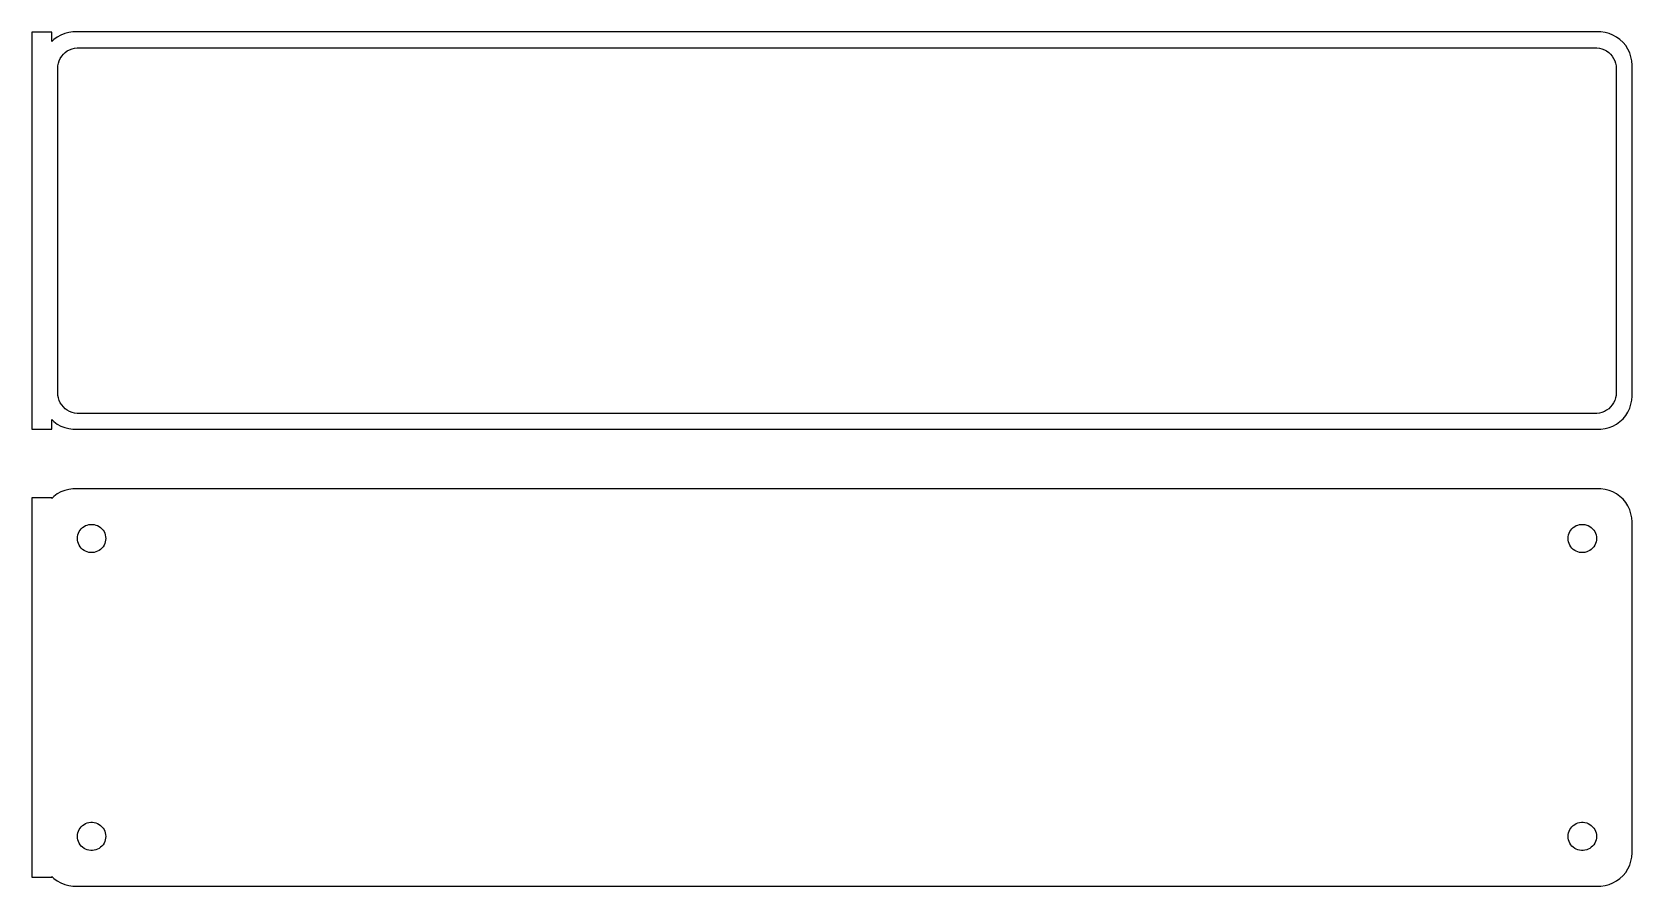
# Model space of a CAD drawing. Header units: metres. Extents: x -122 to 120, y 108 to 237.
import ezdxf

# ---------------------------------------------------------------- set-up
doc = ezdxf.new("R2010")
doc.units = ezdxf.units.M

msp = doc.modelspace()

# ---------------------------------------------------------------- linework, layer by layer
for p, q in [((-118.5, 236.979), (-121.5, 236.979)), ((-121.5, 236.979), (-121.5, 177.021)), ((-118.5, 235.559), (-118.5, 236.979)), ((-116.545, 236.755), (-117.129, 236.524)), ((-115.937, 236.911), (-116.545, 236.755)), ((-115.314, 236.99), (-115.937, 236.911)), ((115.314, 236.99), (-115.314, 236.99)), ((115.937, 236.911), (115.314, 236.99)), ((116.545, 236.755), (115.937, 236.911)), ((117.129, 236.524), (116.545, 236.755)), ((-118.187, 235.853), (-118.5, 235.559)), ((-117.679, 236.222), (-118.187, 235.853)), ((-117.129, 236.524), (-117.679, 236.222)), ((-116.168, 234.128), (-115.825, 234.317)), ((-115.825, 234.317), (-115.462, 234.461)), ((-115.462, 234.461), (-115.083, 234.558)), ((-115.083, 234.558), (-114.695, 234.607)), ((-114.695, 234.607), (114.695, 234.607)), ((114.695, 234.607), (115.083, 234.558)), ((115.083, 234.558), (115.462, 234.461)), ((115.462, 234.461), (115.825, 234.317)), ((115.825, 234.317), (116.168, 234.128)), ((117.679, 236.222), (117.129, 236.524)), ((118.187, 235.853), (117.679, 236.222)), ((118.645, 235.423), (118.187, 235.853)), ((119.045, 234.939), (118.645, 235.423)), ((119.382, 234.409), (119.045, 234.939)), ((119.649, 233.841), (119.382, 234.409)), ((-117.613, 231.5), (-117.588, 231.89)), ((-117.588, 231.89), (-117.515, 232.274)), ((-117.515, 232.274), (-117.394, 232.646)), ((-117.394, 232.646), (-117.228, 233)), ((-117.228, 233), (-117.018, 233.33)), ((-117.018, 233.33), (-116.769, 233.631)), ((-116.769, 233.631), (-116.484, 233.899)), ((-116.484, 233.899), (-116.168, 234.128)), ((116.168, 234.128), (116.484, 233.899)), ((116.484, 233.899), (116.769, 233.631)), ((116.769, 233.631), (117.018, 233.33)), ((117.018, 233.33), (117.228, 233)), ((117.228, 233), (117.394, 232.646)), ((117.394, 232.646), (117.515, 232.274)), ((117.515, 232.274), (117.588, 231.89)), ((117.588, 231.89), (117.613, 231.5)), ((119.843, 233.243), (119.649, 233.841)), ((119.961, 232.627), (119.843, 233.243)), ((120, 232), (119.961, 232.627)), ((120, 182), (120, 232)), ((-117.613, 182.5), (-117.613, 231.5)), ((117.613, 231.5), (117.613, 182.5)), ((-117.588, 182.11), (-117.613, 182.5)), ((-117.515, 181.726), (-117.588, 182.11)), ((-117.394, 181.354), (-117.515, 181.726)), ((-117.228, 181), (-117.394, 181.354)), ((117.394, 181.354), (117.228, 181)), ((117.515, 181.726), (117.394, 181.354)), ((117.588, 182.11), (117.515, 181.726)), ((117.613, 182.5), (117.588, 182.11)), ((119.843, 180.757), (119.961, 181.373)), ((119.961, 181.373), (120, 182)), ((-117.018, 180.67), (-117.228, 181)), ((-116.769, 180.369), (-117.018, 180.67)), ((-116.484, 180.101), (-116.769, 180.369)), ((-116.168, 179.872), (-116.484, 180.101)), ((-115.825, 179.683), (-116.168, 179.872)), ((-115.462, 179.539), (-115.825, 179.683)), ((-115.083, 179.442), (-115.462, 179.539)), ((-114.695, 179.393), (-115.083, 179.442)), ((114.695, 179.393), (-114.695, 179.393)), ((115.083, 179.442), (114.695, 179.393)), ((115.462, 179.539), (115.083, 179.442)), ((115.825, 179.683), (115.462, 179.539)), ((116.168, 179.872), (115.825, 179.683)), ((116.484, 180.101), (116.168, 179.872)), ((116.769, 180.369), (116.484, 180.101)), ((117.018, 180.67), (116.769, 180.369)), ((117.228, 181), (117.018, 180.67)), ((118.645, 178.577), (119.045, 179.061)), ((119.045, 179.061), (119.382, 179.591)), ((119.382, 179.591), (119.649, 180.159)), ((119.649, 180.159), (119.843, 180.757)), ((-121.5, 177.021), (-118.5, 177.021)), ((-118.5, 177.021), (-118.5, 178.441)), ((-118.5, 178.441), (-118.187, 178.147)), ((-118.187, 178.147), (-117.679, 177.778)), ((-117.679, 177.778), (-117.129, 177.476)), ((-117.129, 177.476), (-116.545, 177.245)), ((-116.545, 177.245), (-115.937, 177.089)), ((-115.937, 177.089), (-115.314, 177.01)), ((-115.314, 177.01), (115.314, 177.01)), ((115.314, 177.01), (115.937, 177.089)), ((115.937, 177.089), (116.545, 177.245)), ((116.545, 177.245), (117.129, 177.476)), ((117.129, 177.476), (117.679, 177.778)), ((117.679, 177.778), (118.187, 178.147)), ((118.187, 178.147), (118.645, 178.577)), ((-118.5, 166.653), (-121.5, 166.653)), ((-121.5, 166.653), (-121.5, 109.347)), ((-118.187, 166.853), (-118.5, 166.559)), ((-118.5, 166.559), (-118.5, 166.653)), ((-117.679, 167.222), (-118.187, 166.853)), ((-117.129, 167.524), (-117.679, 167.222)), ((-116.545, 167.755), (-117.129, 167.524)), ((-115.937, 167.911), (-116.545, 167.755)), ((-115.314, 167.99), (-115.937, 167.911)), ((115.314, 167.99), (-115.314, 167.99)), ((115.937, 167.911), (115.314, 167.99)), ((116.545, 167.755), (115.937, 167.911)), ((117.129, 167.524), (116.545, 167.755)), ((117.679, 167.222), (117.129, 167.524)), ((118.187, 166.853), (117.679, 167.222)), ((118.645, 166.423), (118.187, 166.853)), ((119.045, 165.939), (118.645, 166.423)), ((119.382, 165.409), (119.045, 165.939)), ((119.649, 164.841), (119.382, 165.409)), ((119.843, 164.243), (119.649, 164.841)), ((119.961, 163.627), (119.843, 164.243)), ((-114.227, 161.755), (-114.057, 161.962)), ((-114.057, 161.962), (-113.861, 162.145)), ((-113.861, 162.145), (-113.644, 162.303)), ((-113.644, 162.303), (-113.409, 162.432)), ((-113.409, 162.432), (-113.16, 162.531)), ((-113.16, 162.531), (-112.9, 162.597)), ((-112.9, 162.597), (-112.634, 162.631)), ((-112.634, 162.631), (-112.366, 162.631)), ((-112.366, 162.631), (-112.1, 162.597)), ((-112.1, 162.597), (-111.84, 162.531)), ((-111.84, 162.531), (-111.591, 162.432)), ((-111.591, 162.432), (-111.356, 162.303)), ((-111.356, 162.303), (-111.139, 162.145)), ((-111.139, 162.145), (-110.943, 161.962)), ((-110.943, 161.962), (-110.773, 161.755)), ((110.773, 161.755), (110.943, 161.962)), ((110.943, 161.962), (111.139, 162.145)), ((111.139, 162.145), (111.356, 162.303)), ((111.356, 162.303), (111.591, 162.432)), ((111.591, 162.432), (111.84, 162.531)), ((111.84, 162.531), (112.1, 162.597)), ((112.1, 162.597), (112.366, 162.631)), ((112.366, 162.631), (112.634, 162.631)), ((112.634, 162.631), (112.9, 162.597)), ((112.9, 162.597), (113.16, 162.531)), ((113.16, 162.531), (113.409, 162.432)), ((113.409, 162.432), (113.644, 162.303)), ((113.644, 162.303), (113.861, 162.145)), ((113.861, 162.145), (114.057, 161.962)), ((114.057, 161.962), (114.227, 161.755)), ((120, 163), (119.961, 163.627)), ((120, 113), (120, 163)), ((-114.635, 160.5), (-114.618, 160.768)), ((-114.618, 160.232), (-114.635, 160.5)), ((-114.618, 160.768), (-114.568, 161.031)), ((-114.568, 159.969), (-114.618, 160.232)), ((-114.568, 161.031), (-114.485, 161.286)), ((-114.485, 159.714), (-114.568, 159.969)), ((-114.485, 161.286), (-114.371, 161.529)), ((-114.371, 159.471), (-114.485, 159.714)), ((-114.371, 161.529), (-114.227, 161.755)), ((-114.227, 159.245), (-114.371, 159.471)), ((-110.773, 161.755), (-110.629, 161.529)), ((-110.629, 159.471), (-110.773, 159.245)), ((-110.629, 161.529), (-110.515, 161.286)), ((-110.515, 159.714), (-110.629, 159.471)), ((-110.515, 161.286), (-110.432, 161.031)), ((-110.432, 159.969), (-110.515, 159.714)), ((-110.432, 161.031), (-110.382, 160.768)), ((-110.382, 160.232), (-110.432, 159.969)), ((-110.382, 160.768), (-110.365, 160.5)), ((-110.365, 160.5), (-110.382, 160.232)), ((110.365, 160.5), (110.382, 160.768)), ((110.382, 160.232), (110.365, 160.5)), ((110.382, 160.768), (110.432, 161.031)), ((110.432, 159.969), (110.382, 160.232)), ((110.432, 161.031), (110.515, 161.286)), ((110.515, 159.714), (110.432, 159.969)), ((110.515, 161.286), (110.629, 161.529)), ((110.629, 159.471), (110.515, 159.714)), ((110.629, 161.529), (110.773, 161.755)), ((110.773, 159.245), (110.629, 159.471)), ((114.227, 161.755), (114.371, 161.529)), ((114.371, 159.471), (114.227, 159.245)), ((114.371, 161.529), (114.485, 161.286)), ((114.485, 159.714), (114.371, 159.471)), ((114.485, 161.286), (114.568, 161.031)), ((114.568, 159.969), (114.485, 159.714)), ((114.568, 161.031), (114.618, 160.768)), ((114.618, 160.232), (114.568, 159.969)), ((114.618, 160.768), (114.635, 160.5)), ((114.635, 160.5), (114.618, 160.232)), ((-114.057, 159.038), (-114.227, 159.245)), ((-113.861, 158.855), (-114.057, 159.038)), ((-113.644, 158.697), (-113.861, 158.855)), ((-113.409, 158.568), (-113.644, 158.697)), ((-113.16, 158.469), (-113.409, 158.568)), ((-112.9, 158.403), (-113.16, 158.469)), ((-112.634, 158.369), (-112.9, 158.403)), ((-112.366, 158.369), (-112.634, 158.369)), ((-112.1, 158.403), (-112.366, 158.369)), ((-111.84, 158.469), (-112.1, 158.403)), ((-111.591, 158.568), (-111.84, 158.469)), ((-111.356, 158.697), (-111.591, 158.568)), ((-111.139, 158.855), (-111.356, 158.697)), ((-110.943, 159.038), (-111.139, 158.855)), ((-110.773, 159.245), (-110.943, 159.038)), ((110.943, 159.038), (110.773, 159.245)), ((111.139, 158.855), (110.943, 159.038)), ((111.356, 158.697), (111.139, 158.855)), ((111.591, 158.568), (111.356, 158.697)), ((111.84, 158.469), (111.591, 158.568)), ((112.1, 158.403), (111.84, 158.469)), ((112.366, 158.369), (112.1, 158.403)), ((112.634, 158.369), (112.366, 158.369)), ((112.9, 158.403), (112.634, 158.369)), ((113.16, 158.469), (112.9, 158.403)), ((113.409, 158.568), (113.16, 158.469)), ((113.644, 158.697), (113.409, 158.568)), ((113.861, 158.855), (113.644, 158.697)), ((114.057, 159.038), (113.861, 158.855)), ((114.227, 159.245), (114.057, 159.038)), ((-114.618, 115.768), (-114.568, 116.031)), ((-114.568, 116.031), (-114.485, 116.286)), ((-114.485, 116.286), (-114.371, 116.529)), ((-114.371, 116.529), (-114.227, 116.755)), ((-114.227, 116.755), (-114.057, 116.962)), ((-114.057, 116.962), (-113.861, 117.145)), ((-113.861, 117.145), (-113.644, 117.303)), ((-113.644, 117.303), (-113.409, 117.432)), ((-113.409, 117.432), (-113.16, 117.531)), ((-113.16, 117.531), (-112.9, 117.597)), ((-112.9, 117.597), (-112.634, 117.631)), ((-112.634, 117.631), (-112.366, 117.631)), ((-112.366, 117.631), (-112.1, 117.597)), ((-112.1, 117.597), (-111.84, 117.531)), ((-111.84, 117.531), (-111.591, 117.432)), ((-111.591, 117.432), (-111.356, 117.303)), ((-111.356, 117.303), (-111.139, 117.145)), ((-111.139, 117.145), (-110.943, 116.962)), ((-110.943, 116.962), (-110.773, 116.755)), ((-110.773, 116.755), (-110.629, 116.529)), ((-110.629, 116.529), (-110.515, 116.286)), ((-110.515, 116.286), (-110.432, 116.031)), ((-110.432, 116.031), (-110.382, 115.768)), ((110.382, 115.768), (110.432, 116.031)), ((110.432, 116.031), (110.515, 116.286)), ((110.515, 116.286), (110.629, 116.529)), ((110.629, 116.529), (110.773, 116.755)), ((110.773, 116.755), (110.943, 116.962)), ((110.943, 116.962), (111.139, 117.145)), ((111.139, 117.145), (111.356, 117.303)), ((111.356, 117.303), (111.591, 117.432)), ((111.591, 117.432), (111.84, 117.531)), ((111.84, 117.531), (112.1, 117.597)), ((112.1, 117.597), (112.366, 117.631)), ((112.366, 117.631), (112.634, 117.631)), ((112.634, 117.631), (112.9, 117.597)), ((112.9, 117.597), (113.16, 117.531)), ((113.16, 117.531), (113.409, 117.432)), ((113.409, 117.432), (113.644, 117.303)), ((113.644, 117.303), (113.861, 117.145)), ((113.861, 117.145), (114.057, 116.962)), ((114.057, 116.962), (114.227, 116.755)), ((114.227, 116.755), (114.371, 116.529)), ((114.371, 116.529), (114.485, 116.286)), ((114.485, 116.286), (114.568, 116.031)), ((114.568, 116.031), (114.618, 115.768)), ((-114.635, 115.5), (-114.618, 115.768)), ((-114.618, 115.232), (-114.635, 115.5)), ((-114.568, 114.969), (-114.618, 115.232)), ((-114.485, 114.714), (-114.568, 114.969)), ((-114.371, 114.471), (-114.485, 114.714)), ((-114.227, 114.245), (-114.371, 114.471)), ((-114.057, 114.038), (-114.227, 114.245)), ((-113.861, 113.855), (-114.057, 114.038)), ((-113.644, 113.697), (-113.861, 113.855)), ((-113.409, 113.568), (-113.644, 113.697)), ((-113.16, 113.469), (-113.409, 113.568)), ((-111.591, 113.568), (-111.84, 113.469)), ((-111.356, 113.697), (-111.591, 113.568)), ((-111.139, 113.855), (-111.356, 113.697)), ((-110.943, 114.038), (-111.139, 113.855)), ((-110.773, 114.245), (-110.943, 114.038)), ((-110.629, 114.471), (-110.773, 114.245)), ((-110.515, 114.714), (-110.629, 114.471)), ((-110.432, 114.969), (-110.515, 114.714)), ((-110.382, 115.232), (-110.432, 114.969)), ((-110.382, 115.768), (-110.365, 115.5)), ((-110.365, 115.5), (-110.382, 115.232)), ((110.365, 115.5), (110.382, 115.768)), ((110.382, 115.232), (110.365, 115.5)), ((110.432, 114.969), (110.382, 115.232)), ((110.515, 114.714), (110.432, 114.969)), ((110.629, 114.471), (110.515, 114.714)), ((110.773, 114.245), (110.629, 114.471)), ((110.943, 114.038), (110.773, 114.245)), ((111.139, 113.855), (110.943, 114.038)), ((111.356, 113.697), (111.139, 113.855)), ((111.591, 113.568), (111.356, 113.697)), ((111.84, 113.469), (111.591, 113.568)), ((113.409, 113.568), (113.16, 113.469)), ((113.644, 113.697), (113.409, 113.568)), ((113.861, 113.855), (113.644, 113.697)), ((114.057, 114.038), (113.861, 113.855)), ((114.227, 114.245), (114.057, 114.038)), ((114.371, 114.471), (114.227, 114.245)), ((114.485, 114.714), (114.371, 114.471)), ((114.568, 114.969), (114.485, 114.714)), ((114.618, 115.232), (114.568, 114.969)), ((114.618, 115.768), (114.635, 115.5)), ((114.635, 115.5), (114.618, 115.232)), ((-112.9, 113.403), (-113.16, 113.469)), ((-112.634, 113.369), (-112.9, 113.403)), ((-112.366, 113.369), (-112.634, 113.369)), ((-112.1, 113.403), (-112.366, 113.369)), ((-111.84, 113.469), (-112.1, 113.403)), ((112.1, 113.403), (111.84, 113.469)), ((112.366, 113.369), (112.1, 113.403)), ((112.634, 113.369), (112.366, 113.369)), ((112.9, 113.403), (112.634, 113.369)), ((113.16, 113.469), (112.9, 113.403)), ((119.382, 110.591), (119.649, 111.159)), ((119.649, 111.159), (119.843, 111.757)), ((119.843, 111.757), (119.961, 112.373)), ((119.961, 112.373), (120, 113)), ((-121.5, 109.347), (-118.5, 109.347)), ((-118.5, 109.347), (-118.5, 109.441)), ((-118.5, 109.441), (-118.187, 109.147)), ((-118.187, 109.147), (-117.679, 108.778)), ((-117.679, 108.778), (-117.129, 108.476)), ((117.129, 108.476), (117.679, 108.778)), ((117.679, 108.778), (118.187, 109.147)), ((118.187, 109.147), (118.645, 109.577)), ((118.645, 109.577), (119.045, 110.061)), ((119.045, 110.061), (119.382, 110.591)), ((-117.129, 108.476), (-116.545, 108.245)), ((-116.545, 108.245), (-115.937, 108.089)), ((-115.937, 108.089), (-115.314, 108.01)), ((-115.314, 108.01), (115.314, 108.01)), ((115.314, 108.01), (115.937, 108.089)), ((115.937, 108.089), (116.545, 108.245)), ((116.545, 108.245), (117.129, 108.476))]:
    msp.add_line(p, q)

doc.saveas('drawing.dxf')
